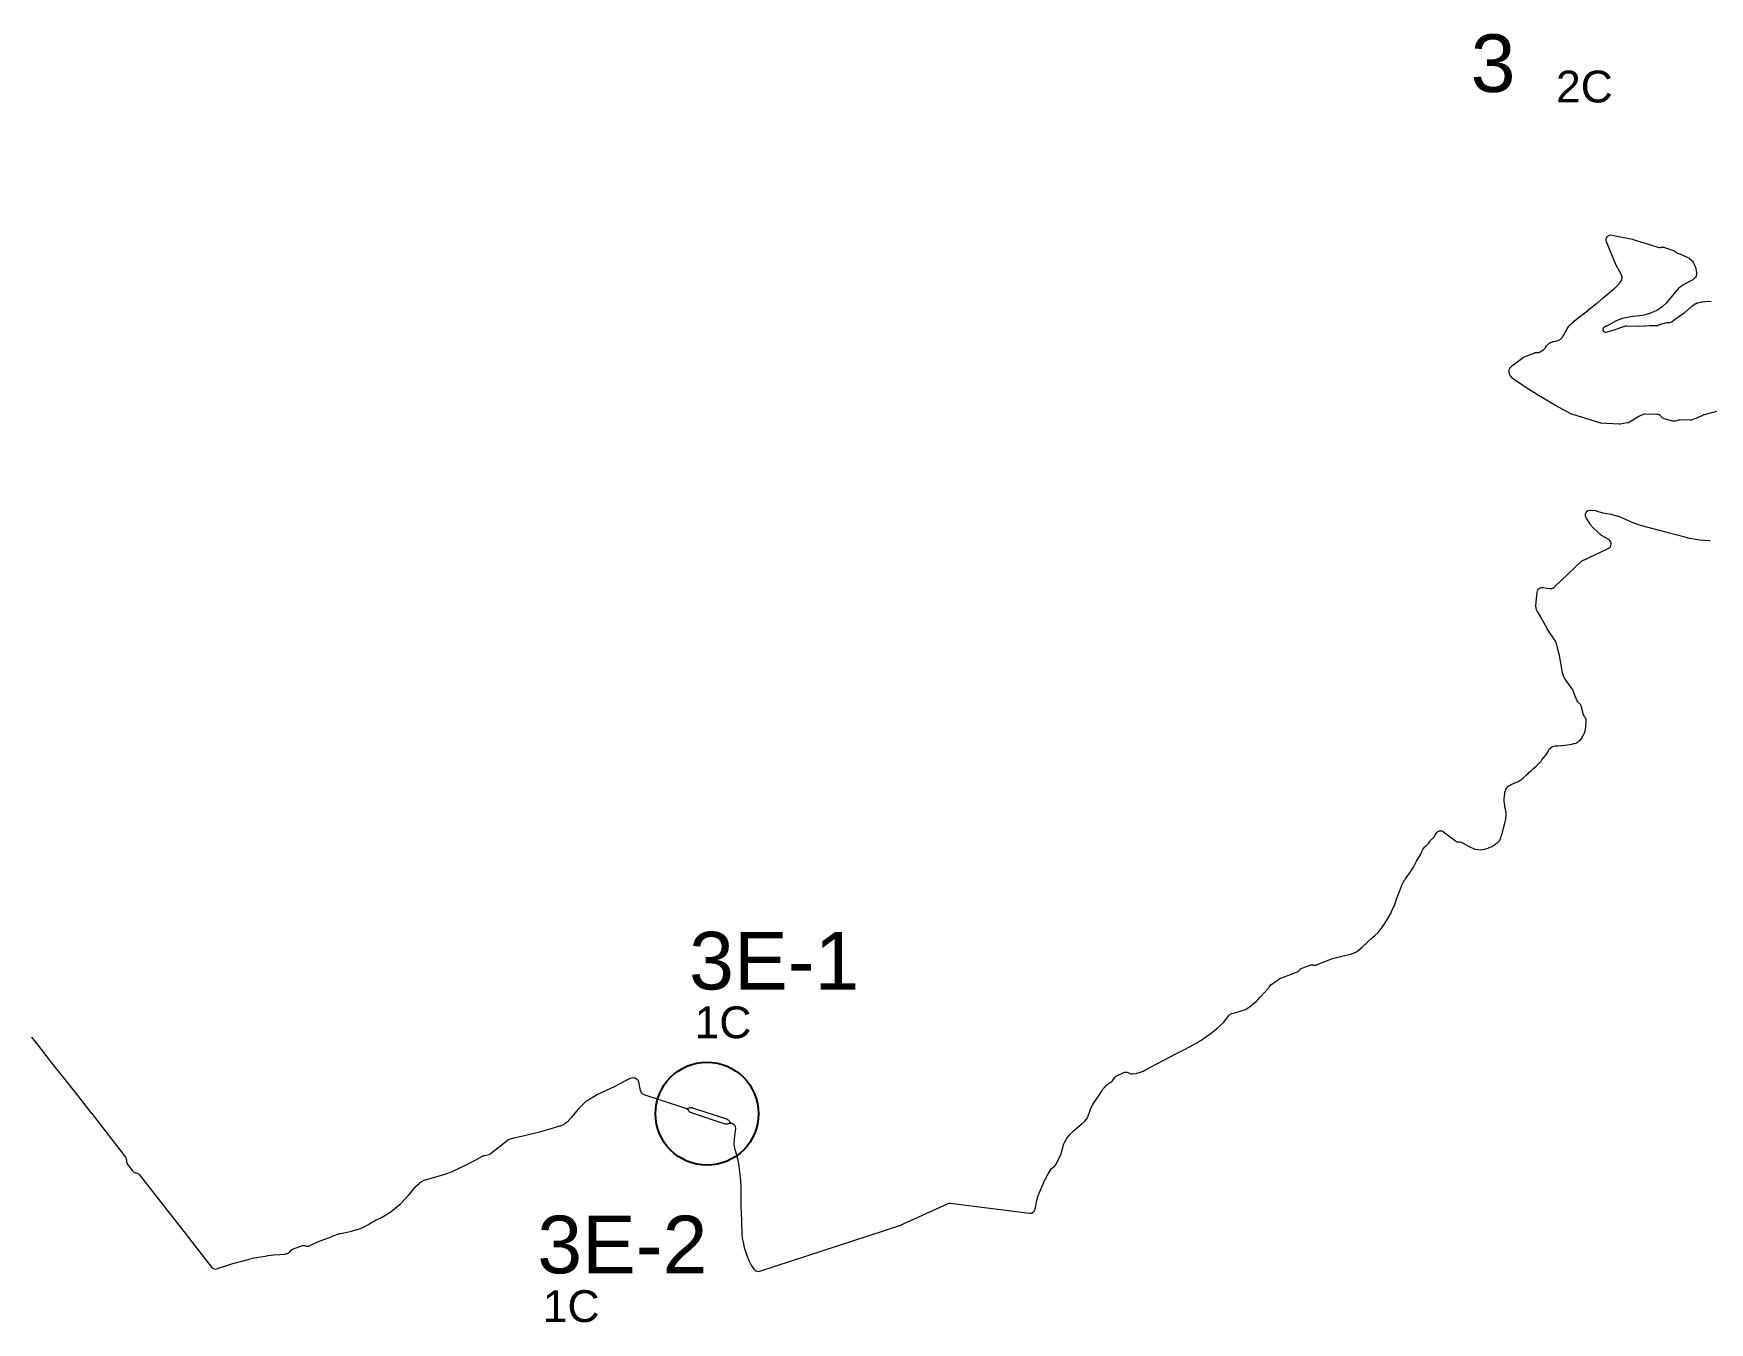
# Model space of a CAD drawing. Header units: metres. Extents: x -4 to 509425, y 7549 to 4732445.
# Drawn here: x 483836 to 489104, y 4722377 to 4726431 of the extents above; entities that cross this region are included whole.
import ezdxf

# ---------------------------------------------------------------- set-up
doc = ezdxf.new("R2010")
doc.units = ezdxf.units.M
doc.header["$LTSCALE"] = 0.01
doc.header["$MEASUREMENT"] = 0
doc.layers.add('--PHD', color=6, linetype='Continuous')
for name, color, linetype, lineweight in [('LEAR TRAMOS AEREOS TEXTO', 2, 'Continuous', 0), ('LEAR TRAMOS SUBTERRANEOS', 1, 'Continuous', 0), ('NUMERO CIRCUITOS', 6, 'Continuous', 0), ('VCRB TRAMOS SUBTERRANEOS', 4, 'Continuous', 0)]:
    doc.layers.add(name, color=color, linetype=linetype, lineweight=lineweight)
doc.styles.add('SOLARIA 2', font='arial.ttf')

msp = doc.modelspace()

# ---------------------------------------------------------------- linework, layer by layer
at = {"layer": '--PHD'}
msp.add_circle((485952.53, 4723033.918), 161.933, dxfattribs=at)
at = {"layer": 'LEAR TRAMOS SUBTERRANEOS'}
for points in [[(489125.942, 4725241.872), (489086.562, 4725231.727, 0.04716127), (489083.729, 4725230.704), (489064.155, 4725221.474, -0.0273916), (489062.532, 4725220.815), (489048.478, 4725215.983, -0.0834544), (489043.245, 4725215.114), (489010.847, 4725215.449, 0.06365261), (489006.817, 4725214.977), (488995.848, 4725212.247, -0.12233362), (488988.134, 4725212.243), (488961.362, 4725218.879, -0.17683357), (488952.262, 4725225.013), (488951.227, 4725226.439, 0.23684431), (488938.483, 4725233.041), (488901.665, 4725233.514, 0.09993192), (488895.442, 4725232.341), (488883.889, 4725227.652, 0.0410592), (488881.547, 4725226.469), (488851.988, 4725208.359, -0.10135255), (488845.952, 4725206.171), (488822.686, 4725202.758, -0.05098522), (488819.435, 4725202.616), (488762.289, 4725205.939, -0.05993513), (488758.527, 4725206.616), (488670.677, 4725233.555, -0.05167034), (488667.641, 4725234.842), (488619.961, 4725261.141, -0.00694267), (488619.575, 4725261.361), (488560.597, 4725296.061, -0.00855186), (488560.13, 4725296.347), (488517.734, 4725323.284, -0.01035421), (488517.182, 4725323.651), (488487.969, 4725343.958, -0.05736617), (488485.223, 4725346.376), (488478.508, 4725353.817, -0.14487378), (488474.588, 4725362.008), (488474.192, 4725364.48, -0.05974051), (488474.043, 4725368.287), (488474.323, 4725371.786, -0.13194351), (488477.11, 4725379.604), (488477.588, 4725380.296, -0.06708186), (488480.466, 4725383.456), (488487.985, 4725389.765, -0.01573893), (488488.777, 4725390.388), (488517.574, 4725411.612, -0.06717758), (488521.328, 4725413.668), (488546.084, 4725423.18, 0.02270709), (488547.415, 4725423.762), (488551.989, 4725426.015, -0.12176723), (488559.491, 4725427.656), (488562.177, 4725427.583, 0.14880337), (488571.16, 4725430.054), (488582.843, 4725437.442, 0.14982924), (488588.953, 4725444.557), (488589.457, 4725445.709, -0.12134988), (488594.111, 4725451.786), (488599.017, 4725455.719, -0.05840865), (488602.176, 4725457.695), (488609.982, 4725461.392, -0.05389443), (488613.231, 4725462.522), (488627.472, 4725465.811, 0.11434073), (488633.961, 4725468.983), (488638.607, 4725472.758, 0.08196234), (488642.062, 4725476.658), (488646.565, 4725483.82, 0.02169044), (488647.252, 4725485.025), (488654.989, 4725500.085, -0.03639491), (488656.2, 4725502.071), (488661.9, 4725510.055, -0.02639138), (488662.952, 4725511.375), (488670.034, 4725519.358, -0.03778351), (488671.768, 4725521.039), (488690.812, 4725536.888, -0.01090894), (488691.358, 4725537.323), (488720.047, 4725559.152, 0.00239068), (488720.168, 4725559.246), (488748.896, 4725581.543, 0.01055325), (488749.42, 4725581.968), (488769.848, 4725599.252, -0.00032392), (488769.864, 4725599.265), (488802.258, 4725626.603, 0.01736532), (488803.082, 4725627.349), (488818.714, 4725642.518, 0.05575429), (488820.975, 4725645.264), (488825.633, 4725652.41, 0.0766755), (488827.642, 4725656.855), (488828.404, 4725659.591, 0.19981824), (488826.896, 4725671.795), (488809.736, 4725701.948, -0.03398512), (488808.793, 4725703.905), (488779.547, 4725775.269, -0.60120038), (488797.617, 4725797), (488862.089, 4725783.562, -0.02837235), (488863.841, 4725783.091), (488890.345, 4725774.332, 0.00629365), (488890.729, 4725774.21), (488921.258, 4725764.966, -0.00308036), (488921.447, 4725764.908), (488940.765, 4725758.797, 0.12258447), (488948.48, 4725758.316), (488951.808, 4725758.927, -0.11980343), (488959.355, 4725758.497), (488987.705, 4725749.87, -0.11935588), (488994.191, 4725746.044), (488996.595, 4725743.71, 0.12373098), (489003.347, 4725739.805), (489009.777, 4725737.969, -0.03589431), (489011.932, 4725737.183), (489035.976, 4725726.398, -0.06692133), (489039.599, 4725724.15), (489047.747, 4725717.44, -0.10663776), (489051.934, 4725712.149), (489058.022, 4725699.765, -0.06684411), (489059.375, 4725695.726), (489062.502, 4725679.465, -0.06289619), (489062.759, 4725675.464), (489062.616, 4725673.136, -0.1873608), (489057.769, 4725662.614), (489052.578, 4725657.594, -0.07178195), (489048.872, 4725654.919), (489023.048, 4725641.409, 0.01894758), (489021.996, 4725640.807), (489015.143, 4725636.532, 0.0386487), (489013.155, 4725635.067), (489007.06, 4725629.804, 0.03509563), (489005.469, 4725628.223), (488991.19, 4725611.882, 0.00740957), (488990.883, 4725611.521), (488968.222, 4725583.982, -0.02868018), (488966.977, 4725582.634), (488956.357, 4725572.386, -0.04672243), (488954.026, 4725570.524), (488938.099, 4725560.071, -0.04392045), (488935.628, 4725558.743), (488920.075, 4725552.071, -0.02356742), (488918.664, 4725551.543), (488901.7, 4725546.091, -0.04147992), (488899.119, 4725545.491), (488884.463, 4725543.349, -0.01043175), (488883.801, 4725543.266), (488863.613, 4725541.17, 0.02311865), (488862.151, 4725540.95), (488829.307, 4725534.433, 0.05335808), (488826.057, 4725533.418), (488806.265, 4725524.837, 0.02896502), (488804.612, 4725524.003), (488791.406, 4725516.354, -0.02380577), (488790.053, 4725515.655), (488777.248, 4725509.786, 0.03825177), (488775.11, 4725508.601), (488771.666, 4725506.331, 0.84439328), (488778.016, 4725491.892), (488796.947, 4725496.645, 0.01350844), (488797.771, 4725496.906), (488837.469, 4725510.652, -0.08910205), (488843.058, 4725511.529), (488877.733, 4725510.762, 0.01083692), (488878.427, 4725510.761), (488897.923, 4725511.175, 0.01338483), (488898.778, 4725511.216), (488916.153, 4725512.518, -0.01911846), (488917.376, 4725512.562), (488936.751, 4725512.529, 0.12575954), (488944.431, 4725514.478), (488946.47, 4725515.588, -0.06719754), (488950.47, 4725517.115), (488969.32, 4725521.534, -0.06461055), (488973.416, 4725521.951), (488976.132, 4725521.875, 0.17070016), (488986.24, 4725525.118), (488997.207, 4725533.429), (489008.987, 4725542.358, -0.02023263), (489010.049, 4725543.097), (489024.037, 4725552.017, 0.04349201), (489026.241, 4725553.708), (489046.536, 4725572.296, -0.02696678), (489047.869, 4725573.391), (489055.629, 4725579.092, -0.06487357), (489059.249, 4725581.089), (489065.225, 4725583.438, -0.03572763), (489067.404, 4725584.12), (489079.22, 4725586.908, -0.02324074), (489080.682, 4725587.181), (489089.1, 4725588.357, -0.03266354), (489091.183, 4725588.51), (489108.352, 4725588.65, -0.02373126)], [(486031.529, 4723003.285, -0.01206982), (486032.211, 4723003.042, -0.34530434), (486041.727, 4722987.165), (486038.808, 4722963.937, 0.01256543), (486038.728, 4722963.137), (486037.112, 4722941.563, 0.06091727), (486037.294, 4722937.683), (486040.163, 4722920.833, 0.02818855), (486040.565, 4722919.076), (486049.437, 4722888.378, -0.02988547), (486049.857, 4722886.513), (486052.559, 4722869.962, -0.01231523), (486052.666, 4722869.182), (486054.614, 4722851.953, -0.00444338), (486054.643, 4722851.67), (486057.266, 4722824.086, -0.00873071), (486057.309, 4722823.529), (486058.642, 4722801.29, -0.01252774), (486058.67, 4722800.489), (486059.256, 4722740.464, 0.00043442), (486059.257, 4722740.437), (486060.345, 4722723.684, -0.01301855), (486060.377, 4722722.851), (486060.716, 4722696.376), (486061.746, 4722655.534), (486063.166, 4722642.931), (486066.264, 4722629.527), (486069.125, 4722613.17), (486075.701, 4722593.968), (486080.336, 4722580.967), (486085.174, 4722570.194), (486091.774, 4722557.477), (486099.897, 4722544.864, 0.34112448), (486118.326, 4722538.321), (486561.387, 4722683.343, 0.02893118), (486563.109, 4722684.019), (486708.107, 4722750.873, -0.1399202), (486716.786, 4722752.22), (486966.105, 4722721.132, 0.39077897), (486983.751, 4722733.757), (486989.46, 4722761.257, -0.0010865), (486989.475, 4722761.325), (486990.1, 4722764.271, -0.02527567), (486990.515, 4722765.833), (486992.655, 4722772.51, -0.0000626), (486992.656, 4722772.514), (486995.842, 4722782.446, -0.0212216), (486996.311, 4722783.72), (487000.573, 4722793.936, -0.0006466), (487000.589, 4722793.974), (487010.992, 4722818.726, -0.02269515), (487011.614, 4722820.037), (487019.308, 4722834.511, -0.00877619), (487019.581, 4722835.002), (487033.364, 4722858.868, -0.08939711), (487037.029, 4722863.201), (487045.399, 4722870.116, 0.10510131), (487049.535, 4722875.326), (487064.756, 4722905.932, 0.04773582), (487065.847, 4722908.778), (487074.349, 4722939.414, -0.06270383), (487075.891, 4722943.102), (487082.885, 4722955.285, -0.03054872), (487083.96, 4722956.916), (487090.447, 4722965.569, -0.03191908), (487091.773, 4722967.12), (487104.657, 4722980.381, -0.02755277), (487105.952, 4722981.576), (487130.504, 4723001.824), (487140.186, 4723010.514), (487145.313, 4723016.258, 0.10158573), (487148.545, 4723021.823), (487153.29, 4723035.968), (487156.788, 4723043.99), (487159.372, 4723050.998), (487165.307, 4723062.978), (487171.406, 4723072.751), (487173.434, 4723075.907), (487177.407, 4723081.779), (487184.847, 4723092.746), (487192.263, 4723103.768), (487197.036, 4723110.717), (487202.292, 4723116.578), (487209.578, 4723124.238), (487214.344, 4723128.556), (487225.062, 4723135.641, 0.10250858), (487229.639, 4723140.246), (487234.379, 4723147.51, -0.13911774), (487240.967, 4723153.245), (487262.202, 4723163.236, -0.2197511), (487275.618, 4723163.332), (487281.648, 4723160.6, 0.13786396), (487290.207, 4723159.293), (487300.977, 4723160.619, 0.05173859), (487304.195, 4723161.359), (487314.679, 4723164.942), (487322.995, 4723168.2), (487328.54, 4723170.614), (487336.958, 4723174.748), (487346.561, 4723179.899), (487386.21, 4723201.052), (487430.232, 4723224.158), (487452.976, 4723236.034), (487483.094, 4723251.865), (487493.893, 4723258.2), (487500.742, 4723262.545), (487508.445, 4723267.738), (487537.265, 4723287.386), (487547.188, 4723295.134), (487556.543, 4723302.451), (487557.898, 4723303.652), (487565.585, 4723311.123), (487575.757, 4723321.05), (487584.282, 4723331.108), (487591.41, 4723341.822, -0.19602515), (487601.404, 4723348.611), (487607.586, 4723349.925), (487616.119, 4723352.203), (487628.425, 4723356.296), (487645.014, 4723361.643), (487658.117, 4723370.355), (487662.021, 4723372.956), (487669.65, 4723379.451), (487678.323, 4723386.61), (487684.177, 4723392.495), (487691.644, 4723400.112), (487707.271, 4723416.685), (487716.701, 4723427.428, 0.053022), (487718.652, 4723430.193), (487719.763, 4723432.185), (487724.924, 4723439.326), (487739.288, 4723449.287), (487755.239, 4723460.647), (487778.129, 4723468.942), (487790.09, 4723472.647), (487801.676, 4723477.693), (487806.224, 4723479.177, 0.14702562), (487813.788, 4723484.432), (487815.303, 4723486.338, -0.13407757), (487822.101, 4723491.322), (487848.27, 4723501.355, -0.15265293), (487857.798, 4723501.957), (487859.65, 4723501.504, 0.16010941), (487869.611, 4723502.279), (487875.84, 4723504.878), (487889.189, 4723510.447), (487918.11, 4723521.603), (487955.797, 4723531.011), (487975.301, 4723535.929), (487983.529, 4723538.603), (487991.65, 4723541.889), (487998.128, 4723546.299), (488011.737, 4723557.436), (488045.681, 4723589.191), (488051.309, 4723594.775), (488061.8, 4723604.013), (488068.919, 4723611.745), (488077.192, 4723623.025), (488089.382, 4723642.365), (488096.759, 4723654.815), (488101.682, 4723663.897), (488103.998, 4723669.644), (488114.115, 4723692.114), (488116.655, 4723698.325), (488119.094, 4723705), (488124.385, 4723720.538), (488129.199, 4723733.163), (488134.273, 4723746.211), (488136.605, 4723752.109), (488139.986, 4723759.294), (488141.155, 4723761.599), (488142.665, 4723764.221), (488144.179, 4723766.848), (488145.81, 4723769.3), (488147.457, 4723771.755), (488150.311, 4723775.654), (488153.161, 4723779.349), (488161.121, 4723789.939), (488164.153, 4723794.473), (488169.177, 4723802.564), (488172.73, 4723808.699), (488182.94, 4723828.494), (488196.056, 4723850.6), (488197.5, 4723853.675), (488198.589, 4723855.956), (488200.486, 4723860.154), (488203.019, 4723864.766), (488205.661, 4723868.952), (488208.484, 4723872.77), (488211.125, 4723875.611), (488213.825, 4723877.744), (488217.13, 4723880.615), (488219.901, 4723883.999), (488225.114, 4723890.905), (488227.116, 4723893.502), (488229.788, 4723896.518), (488230.402, 4723897.211), (488230.701, 4723897.49), (488236.421, 4723902.845, 0.07554436), (488239.398, 4723906.62), (488244.393, 4723915.409, -0.45316999), (488267.961, 4723920.26), (488305.66, 4723891.72, 0.17195719), (488315.849, 4723888.486), (488318.189, 4723888.563, -0.1476374), (488327.126, 4723886.186), (488340.465, 4723877.95, 0.03275233), (488342.315, 4723876.969), (488348.425, 4723874.225), (488365.811, 4723866.338), (488383.576, 4723863.893), (488397.237, 4723866.124), (488407.497, 4723869.233, 0.0312597), (488409.37, 4723869.931), (488413.469, 4723871.758), (488417.451, 4723873.494), (488422.368, 4723876.313), (488424.62, 4723877.588), (488430.511, 4723881.449), (488434.6, 4723884.184), (488437.792, 4723886.599), (488440.555, 4723889.126), (488442.639, 4723891.298), (488443.954, 4723892.768), (488445.376, 4723894.884), (488446.079, 4723896.589), (488447.084, 4723899.85), (488447.917, 4723902.88), (488448.988, 4723906.252), (488450.347, 4723910.433), (488451.192, 4723913.147), (488452.52, 4723917.552), (488453.314, 4723920.495), (488453.766, 4723922.107), (488456.439, 4723932.131), (488459.438, 4723943.085), (488460.593, 4723947.514, 0.00133786), (488460.614, 4723947.597), (488461.84, 4723952.402), (488462.754, 4723957.115), (488463.125, 4723958.93), (488463.798, 4723964.061), (488464.387, 4723969.345), (488464.398, 4723971.658), (488464.456, 4723974.395), (488464.072, 4723980.408), (488463.218, 4723986.927), (488462.279, 4723991.693), (488460.749, 4723999.381), (488459.835, 4724004.182), (488458.61, 4724015.365), (488458.525, 4724020.993), (488458.428, 4724027.545), (488458.933, 4724031.581), (488459.891, 4724039.423), (488460.687, 4724042.871), (488461.847, 4724048.172), (488462.345, 4724049.761), (488463.505, 4724053.404), (488465.434, 4724057.091), (488466.467, 4724058.92), (488468.688, 4724061.746), (488471.216, 4724063.792), (488471.784, 4724064.257), (488472.822, 4724064.906), (488475.154, 4724066.378), (488480.389, 4724068.821), (488497.057, 4724076.276), (488500.756, 4724077.921), (488502.36, 4724078.697), (488505.266, 4724080.409), (488507.814, 4724082.137), (488510.255, 4724083.887), (488511.423, 4724084.777), (488514.998, 4724087.434), (488517.452, 4724089.322), (488519.35, 4724090.851), (488521.87, 4724093.179), (488522.737, 4724094.001), (488528.674, 4724099.659), (488533.362, 4724104.034), (488536.031, 4724106.56), (488537.203, 4724107.635), (488538.878, 4724109.177), (488542.72, 4724112.67), (488545.779, 4724115.396), (488551.099, 4724120.129), (488558.781, 4724127.06), (488564.287, 4724132.051), (488565.907, 4724133.677), (488568.344, 4724136.133), (488569.429, 4724137.242), (488571.007, 4724139.211), (488573.972, 4724142.93), (488576.954, 4724146.709), (488581.674, 4724152.675), (488587.926, 4724160.857), (488591.055, 4724164.997), (488595.109, 4724171.328), (488597.496, 4724175.847), (488599.011, 4724178.261), (488599.979, 4724179.82), (488603.009, 4724183.614), (488606.466, 4724186.619), (488610.087, 4724188.774), (488613.701, 4724190.068), (488618.654, 4724190.676), (488626.501, 4724191.076), (488637.264, 4724191.928), (488639.075, 4724192.069), (488657.634, 4724194.399), (488670.586, 4724196.519), (488677.348, 4724197.646), (488680.42, 4724198.549), (488685.248, 4724199.989), (488690.885, 4724203.85), (488692.8, 4724205.328), (488693.975, 4724206.29), (488698.278, 4724209.567), (488702.264, 4724215.351), (488703.664, 4724217.539), (488705.408, 4724220.869), (488707.875, 4724225.486), (488710.088, 4724229.935, 0.03693796), (488710.98, 4724232.121), (488712.516, 4724236.854), (488713.922, 4724243.217), (488714.899, 4724250.221), (488715.597, 4724270.55, 0.18293189), (488711.953, 4724281.276), (488710.982, 4724282.454, -0.10244072), (488707.956, 4724288.193), (488699.874, 4724316.186, 0.1511079), (488694.685, 4724324.089), (488692.366, 4724326.003, -0.1278898), (488687.644, 4724332.526), (488681.835, 4724347.407), (488675.333, 4724363.482, 0.053527), (488673.722, 4724366.494), (488655.364, 4724393.428, 0.00522044), (488655.173, 4724393.702), (488647.917, 4724403.883, -0.06539076), (488645.961, 4724407.563), (488642.145, 4724417.766, -0.04589296), (488641.374, 4724420.593), (488630.61, 4724481.647, 0.02154493), (488630.313, 4724482.993), (488621.651, 4724515.463, 0.08270128), (488619.48, 4724520.251), (488593.833, 4724558.496, -0.02195522), (488593.102, 4724559.696), (488574.43, 4724593.64, 0.0062167), (488574.234, 4724593.986), (488561.541, 4724615.76, -0.0563306), (488560.091, 4724619.048), (488558.268, 4724624.884, -0.10242027), (488557.63, 4724631.339), (488562.197, 4724674.446, -0.43883516), (488581.112, 4724688.476), (488592.731, 4724686.255, 0.01225724), (488593.505, 4724686.126), (488600.639, 4724685.122, 0.11710144), (488608, 4724685.811), (488610.893, 4724686.79, 0.10961064), (488616.822, 4724690.382), (488700.658, 4724770.565, -0.08171831), (488704.946, 4724773.499), (488785.455, 4724811.104, 0.60583499), (488786.714, 4724839.439), (488764.474, 4724852.346, -0.0652154), (488754.183, 4724860.268), (488735.928, 4724878.557, -0.05420453), (488729.163, 4724886.987), (488716.119, 4724907.433, -0.64453518), (488731.273, 4724932.327), (488744.957, 4724930.662, -0.04442831), (488747.733, 4724930.075), (488767.626, 4724923.979, 0.03018651), (488769.502, 4724923.526), (488794.984, 4724918.978, -0.02427056), (488796.497, 4724918.631), (488815.429, 4724913.317, -0.03320496), (488817.43, 4724912.609), (488864.943, 4724892.158, 0.01848191), (488866.045, 4724891.731), (488888.947, 4724883.822, 0.01798526), (488890.048, 4724883.485), (488969.404, 4724862.324, 0.00131013), (488969.485, 4724862.302), (489034.292, 4724845.384, 0.01978163), (489035.528, 4724845.113), (489071.786, 4724838.656, 0.02847236), (489073.593, 4724838.439), (489102.84, 4724836.612, -0.03748117), (489105.213, 4724836.284)], [(483829.623, 4723274.293), (483849.749, 4723248.286, 0.00143608), (483849.805, 4723248.213), (483888.149, 4723199.247, 0.00183709), (483888.222, 4723199.154), (483967.441, 4723099.505, -0.00164975), (483967.506, 4723099.422), (484018.34, 4723034.605, -0.00183982), (484018.412, 4723034.512), (484064.065, 4722975.41, -0.00000988), (484064.065, 4722975.41), (484124.609, 4722897.025, -0.17933408), (484127.924, 4722886.411), (484127.854, 4722885.068, 0.18147859), (484131.251, 4722874.349), (484147.011, 4722854.292, 0.17805984), (484156.414, 4722848.496), (484157.746, 4722848.226, -0.17805984), (484167.149, 4722842.43), (484307.641, 4722663.625, -0.00131612), (484307.693, 4722663.559), (484394.703, 4722551.613, 0.34739614), (484413.967, 4722546.871), (484417.106, 4722548.3, -0.02525732), (484418.608, 4722548.895), (484433.076, 4722553.791, -0.00305201), (484433.262, 4722553.853), (484464.936, 4722564.143, -0.015556), (484465.892, 4722564.421), (484510.741, 4722575.963, -0.00237415), (484510.889, 4722576), (484527.831, 4722580.19, -0.01846218), (484528.988, 4722580.431), (484537.616, 4722581.899, 0.00403831), (484537.871, 4722581.945), (484549.576, 4722584.132, -0.00632927), (484549.975, 4722584.201), (484563.617, 4722586.394, -0.00166833), (484563.723, 4722586.411), (484572.516, 4722587.764, -0.00774514), (484573.007, 4722587.832), (484589.659, 4722589.869, -0.00966291), (484590.274, 4722589.932), (484609.351, 4722591.521, -0.00407164), (484609.611, 4722591.541), (484626.3, 4722592.657, 0.04831025), (484629.344, 4722593.159), (484630.092, 4722593.358), (484632.901, 4722594.105, 0.15133019), (484640.922, 4722599.136), (484645.467, 4722604.421, -0.12910363), (484652.158, 4722609.036), (484678.639, 4722618.612, -0.15365246), (484688.238, 4722619.016), (484692.833, 4722617.78, 0.18775755), (484704.372, 4722619.035), (484710.326, 4722622.131), (484727.538, 4722630.315, -0.01917395), (484728.666, 4722630.799), (484773.984, 4722648.228, -0.0064595), (484774.372, 4722648.372), (484798.011, 4722656.769, -0.03366704), (484800.083, 4722657.351), (484836.455, 4722664.978, 0.02176682), (484837.804, 4722665.322), (484855.889, 4722670.793, 0.01103936), (484856.56, 4722671.013), (484867.674, 4722674.918, 0.03982912), (484870, 4722675.95), (484892.239, 4722688.016, 0.00521152), (484892.53, 4722688.178), (484913.041, 4722699.867, -0.01707611), (484914.009, 4722700.375), (484929.379, 4722707.794, 0.02835677), (484930.965, 4722708.674), (484962.841, 4722728.796, 0.03569573), (484964.679, 4722730.148), (484989.678, 4722751.454, 0.02537034), (484990.858, 4722752.568), (485015.643, 4722778.46, 0.01855877), (485016.431, 4722779.348), (485038.494, 4722806.118, -0.03559645), (485040.063, 4722807.767), (485049.024, 4722815.935, -0.0600046), (485052.139, 4722818.156), (485063.979, 4722824.615, -0.05560752), (485067.262, 4722825.959), (485125.458, 4722842.519, 0.01938444), (485126.637, 4722842.904), (485154.289, 4722853.147, 0.02491268), (485155.753, 4722853.774), (485190.853, 4722870.92, 0.00330481), (485191.043, 4722871.014), (485227.552, 4722889.45, 0.01497181), (485228.393, 4722889.907), (485237.596, 4722895.268), (485247.152, 4722900.835, -0.09646489), (485252.929, 4722902.847), (485263.432, 4722904.357, 0.13069007), (485270.998, 4722907.58), (485328.356, 4722952.338, -0.10837988), (485334.539, 4722955.3), (485345.777, 4722957.941), (485378.899, 4722965.724, -0.00024041), (485378.914, 4722965.727), (485426.438, 4722976.846, 0.014958), (485427.363, 4722977.092), (485469.73, 4722989.719, -0.00135421), (485469.813, 4722989.744), (485490.309, 4722995.732, 0.02247525), (485491.67, 4722996.197), (485501.51, 4723000.06, 0.07934778), (485505.858, 4723002.622), (485517.043, 4723011.87, 0.03391046), (485518.616, 4723013.361), (485526.831, 4723022.28, 0.01117014), (485527.304, 4723022.817), (485549.305, 4723048.955, -0.01968941), (485550.154, 4723049.886), (485572.944, 4723072.997, -0.06023605), (485575.95, 4723075.389), (485605.361, 4723093.49, -0.03013762), (485607.06, 4723094.4), (485663.346, 4723120.296, 0.01477386), (485664.192, 4723120.717), (485707.141, 4723143.642, -0.054819), (485710.388, 4723144.941), (485717.207, 4723146.838, -0.4348643), (485737.171, 4723134.621), (485742.875, 4723106.663, 0.26922096), (485753.556, 4723094.661), (485885.01, 4723051.449, 0.00004376), (485885.012, 4723051.449)], [(485885.012, 4723051.449, 0.18359537), (485896.367, 4723051.968, 0.00004354), (485896.37, 4723051.969), (485896.604, 4723052.071, -0.18368543), (485907.254, 4723052.558), (486013.666, 4723017.578, -0.00003982), (486013.668, 4723017.578, -0.17045268), (486022.073, 4723011.116, 0.00000186), (486022.073, 4723011.116), (486022.923, 4723009.812, 0.00004083), (486022.924, 4723009.81, 0.17045046), (486031.329, 4723003.351), (486031.329, 4723003.351), (486031.529, 4723003.285, 0)], [(485885.012, 4723051.449, -0.18364038), (485893.846, 4723044.291), (485893.974, 4723044.07, 0.18368562), (485902.258, 4723037.358), (486008.669, 4723002.378, 0.00004107), (486008.672, 4723002.378, 0.17040619), (486019.268, 4723002.591, 0.0000405), (486019.27, 4723002.592), (486020.728, 4723003.137, 0.0000168), (486020.727, 4723003.137, -0.17051023), (486031.33, 4723003.351, 0.00000274), (486031.329, 4723003.351), (486031.529, 4723003.285)]]:
    msp.add_lwpolyline(points, format="xyb", dxfattribs=at)

# ---------------------------------------------------------------- texts
at = {"layer": 'LEAR TRAMOS AEREOS TEXTO', "style": 'SOLARIA 2'}
for s, p in [('3E-1', (485896.353, 4723424.501)), ('3E-2', (485419.079, 4722531.969))]:
    msp.add_text(s, height=181.2814, dxfattribs=at).set_placement(p)
at = {"layer": 'NUMERO CIRCUITOS', "style": 'SOLARIA 2'}
for s, p in [('2C', (488621.071, 4726214.024)), ('1C', (485913.495, 4723271.318)), ('1C', (485436.22, 4722378.787))]:
    msp.add_text(s, height=100, dxfattribs=at).set_placement(p)
at = {"layer": 'VCRB TRAMOS SUBTERRANEOS', "style": 'SOLARIA 2'}
msp.add_text('3', height=181.281, dxfattribs=at).set_placement((488352.953, 4726246.813))

doc.saveas('drawing.dxf')
